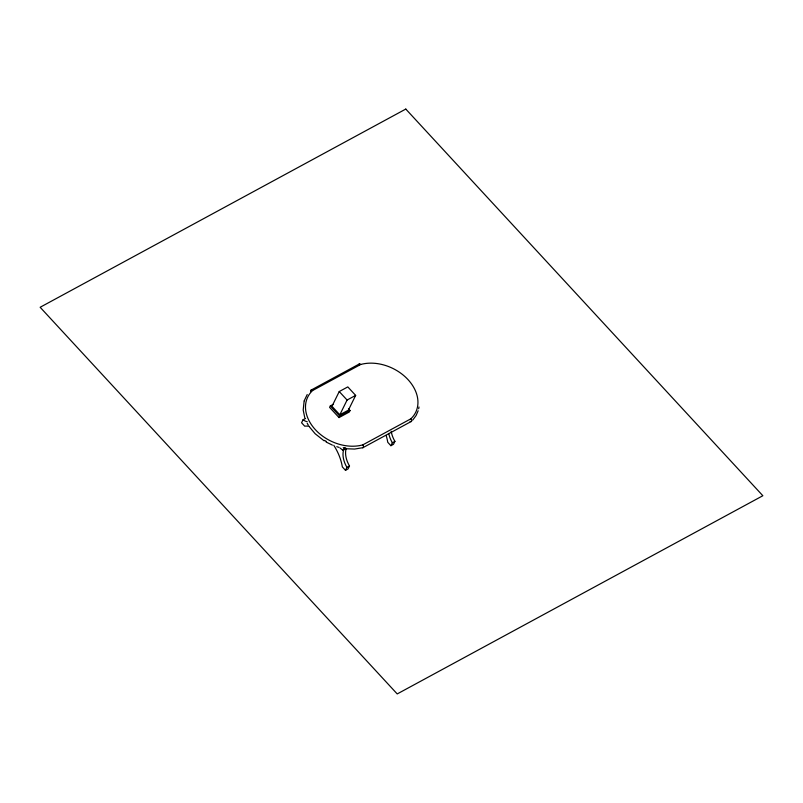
<?xml version="1.0" encoding="UTF-8"?>
<svg xmlns="http://www.w3.org/2000/svg" width="803" height="803" viewBox="0 0 803 803"><rect width="100%" height="100%" fill="white"/><g stroke="black" fill="none" stroke-linecap="round" stroke-linejoin="round"><path stroke-width="1.2" d="M418.674 408.747L418.985 407.001M304.126 401.119L303.193 410.002L304.769 417.741M304.207 400.817L307.208 394.534M418.152 410.755L416.074 415.563L412.752 420.049M343.754 449.79L343.503 450.322A18.007 10.78 61.5 0 0 346.936 467.376L345.481 470.327L342.349 466.924A36.506 21.862 61.5 0 0 333.777 445.304M305.592 418.423L303.022 419.818L301.577 422.769L304.708 426.172A36.506 21.862 61.5 0 1 309.316 426.333M333.426 404.24L330.344 405.916L329.611 407.392L339.027 417.58L349.305 412.009L350.038 410.534L348.462 408.837M339.237 391.543L331.98 406.298L339.82 414.79L348.392 410.152L355.649 395.397L347.809 386.905L339.237 391.543L347.087 400.035L339.82 414.79M339.027 417.58L339.749 416.105L350.038 410.534M340.03 448.004A101.499 74.83 26.2 0 0 342.901 450.252L344.838 447.582M342.901 450.252L346.324 448.395L346.073 448.927A18.007 10.78 61.5 0 0 349.506 465.981L348.05 468.932L345.481 470.327M386.203 435.658A36.506 21.862 61.5 0 1 387.759 442.302L390.9 445.705L392.356 442.754L394.925 441.359A18.007 10.78 61.5 0 1 391.212 431.281M394.925 441.359L393.47 444.31L390.9 445.705M311.213 390.037L359.463 363.879A1.827 1.024 69 0 1 360.627 364.502A39.789 29.33 26.2 0 1 407.994 379.598A39.789 29.33 26.2 0 1 410.805 418.845A1.827 1.154 53.6 0 1 411.658 420.993A1.827 1.154 53.6 0 1 410.082 421.334M310.761 391.563A1.827 1.154 53.6 0 1 311.072 390.087A1.827 1.154 53.6 0 1 312.638 390.509L360.627 364.502M347.087 400.035L355.649 395.397M312.638 390.509A39.789 29.33 26.2 0 0 315.449 429.766A39.789 29.33 26.2 0 0 362.826 444.862L410.805 418.845M411.146 421.535L362.896 447.693L354.595 449.058L345.671 448.716M346.936 467.376L349.506 465.981M336.778 446.709L338.986 447.361M332.412 445.113L326.128 442.031M324.131 440.827L315.157 433.75L309.416 426.895M330.344 405.916L339.749 416.105M307.208 423.301L308.262 425.108M307.238 421.756A18.007 10.78 61.5 0 1 303.022 419.818M392.356 442.754A18.007 10.78 61.5 0 1 388.772 433.449M345.41 448.024A39.789 29.33 26.2 0 1 343.252 447.683M326.49 441.55A39.789 29.33 26.2 0 1 324.553 440.385M358.921 364.984A1.827 1.024 69 0 1 359.463 363.879M362.826 444.852A1.827 1.024 69 0 1 363.438 446.789A1.827 1.024 69 0 1 362.615 447.713M405.786 109.067L40.15 307.268L397.214 693.933L762.85 495.732L405.786 109.067"/></g></svg>
